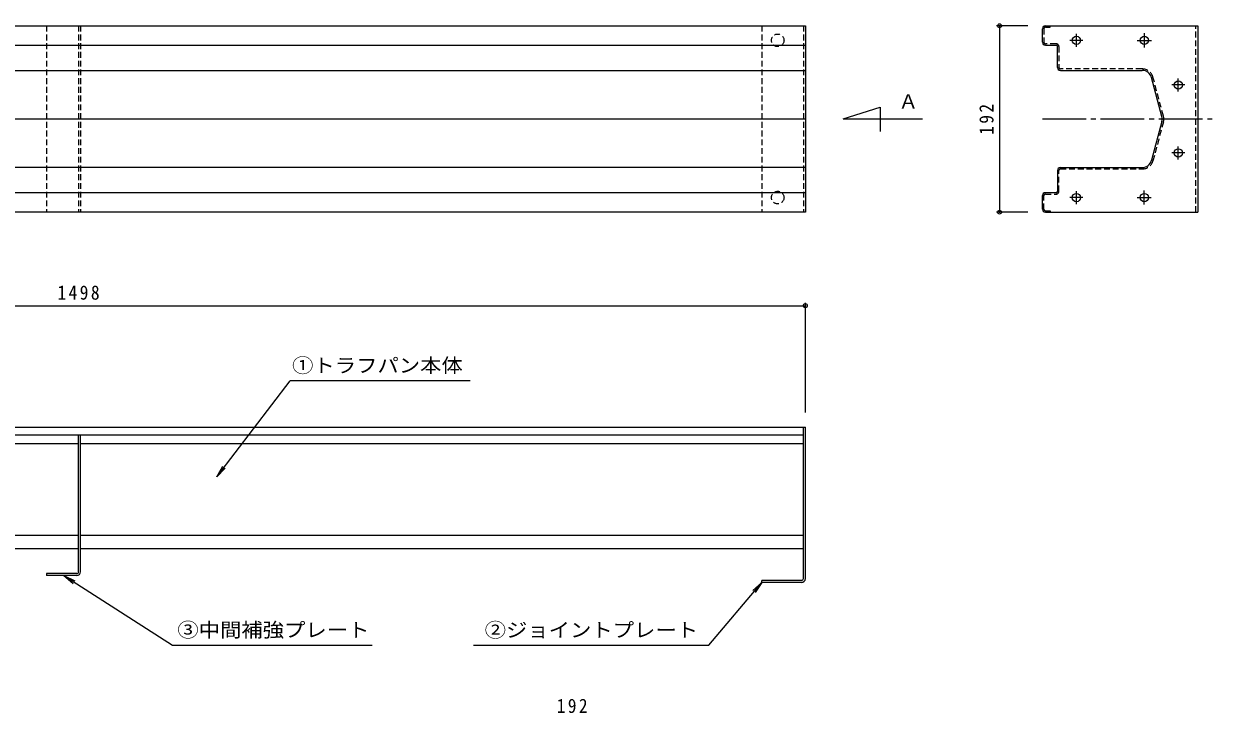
# Model space of a CAD drawing. Units: millimetres, scale not verified. Extents: x -1230 to 1121, y -959 to 956.
# Drawn here: x -354 to 874, y 246 to 956 of the extents above; entities that cross this region are included whole.
import ezdxf
from ezdxf.enums import TextEntityAlignment as Align

# ---------------------------------------------------------------- set-up
doc = ezdxf.new("R2010")
doc.units = ezdxf.units.MM
doc.header["$LTSCALE"] = 5
doc.header["$PDMODE"] = 32
doc.header["$PDSIZE"] = 4
doc.linetypes.add('CHAIN2', pattern=[12, 9, -1, 1, -1])
doc.linetypes.add('DASHED1', pattern=[1.8, 1.2, -0.6])
for name, color, linetype, lineweight in [('0-0_通り芯', 4, 'Continuous', 9), ('0-1_躯体', 7, 'DASHED1', 9), ('0-F_092', 7, 'Continuous', 9), ('1-F_Hojo', 7, 'Continuous', 9)]:
    doc.layers.add(name, color=color, linetype=linetype, lineweight=lineweight)
doc.styles.add('ＭＳ ゴシック', font='')
doc.styles.get('ＭＳ ゴシック').set_extended_font_data('MS Gothic')

msp = doc.modelspace()

# ---------------------------------------------------------------- linework, layer by layer
at = {"layer": '0-0_通り芯'}
for p, q in [((696.089, 937.061), (696.089, 951.061)), ((699.089, 954.061), (704.089, 954.061)), ((704.089, 954.061), (856.089, 954.061)), ((856.089, 954.061), (856.089, 762.061)), ((-1046.278, 934.061), (451.722, 934.061)), ((699.089, 934.061), (710.089, 934.061)), ((711.589, 911.061), (711.589, 932.561)), ((-1046.278, 908.061), (451.722, 908.061)), ((714.589, 908.061), (798.918, 908.061)), ((819.295, 860.649), (808.577, 900.649)), ((-1046.278, 858.061), (451.722, 858.061)), ((819.295, 855.473), (808.577, 815.473)), ((451.722, 808.061), (-1046.278, 808.061)), ((711.589, 805.061), (711.589, 783.561)), ((714.589, 808.061), (798.918, 808.061)), ((451.722, 782.061), (-1046.278, 782.061)), ((696.089, 765.061), (696.089, 779.061)), ((710.089, 782.061), (699.089, 782.061)), ((699.089, 762.061), (704.089, 762.061)), ((704.089, 762.061), (856.089, 762.061)), ((-1046.278, 540.608), (451.722, 540.608)), ((449.722, 384.608), (449.722, 540.608)), ((451.722, 384.608), (451.722, 540.608)), ((-1044.278, 532.608), (449.722, 532.608)), ((-297.278, 391.611), (-297.278, 532.608)), ((-295.278, 391.611), (-295.278, 532.608)), ((-1044.278, 523.608), (-297.278, 523.608)), ((-295.278, 523.608), (449.722, 523.608)), ((-1044.278, 429.408), (-297.278, 429.408)), ((-295.278, 429.408), (449.722, 429.408)), ((-1044.278, 415.608), (-297.278, 415.608)), ((-295.278, 415.608), (449.722, 415.608)), ((-330.278, 389.611), (-330.278, 387.611)), ((-299.278, 389.611), (-330.278, 389.611)), ((-299.278, 387.611), (-330.278, 387.611)), ((406.722, 380.608), (406.722, 382.608)), ((447.722, 382.608), (406.722, 382.608)), ((447.722, 380.608), (406.722, 380.608))]:
    msp.add_line(p, q, dxfattribs=at)
at = {"layer": '0-0_通り芯', "linetype": 'DASHED1'}
for p, q in [((697.589, 951.061), (697.589, 937.061)), ((699.089, 952.561), (704.089, 952.561)), ((704.089, 952.561), (704.089, 954.061)), ((854.089, 762.061), (854.089, 954.061)), ((710.089, 935.561), (699.089, 935.561)), ((713.089, 932.561), (713.089, 911.061)), ((798.418, 909.561), (714.589, 909.561)), ((820.744, 861.038), (810.026, 901.038)), ((820.744, 855.085), (810.026, 815.085)), ((713.089, 783.561), (713.089, 805.061)), ((714.589, 806.561), (798.918, 806.561)), ((697.589, 765.061), (697.589, 779.061)), ((699.089, 780.561), (710.089, 780.561)), ((699.089, 763.561), (704.089, 763.561)), ((704.089, 763.561), (704.089, 762.061))]:
    msp.add_line(p, q, dxfattribs=at)
at = {"layer": '0-0_通り芯', "linetype": 'CHAIN2'}
for p, q in [((731.089, 932.338), (731.089, 945.784)), ((801.089, 946.281), (801.089, 931.842)), ((737.812, 939.061), (724.366, 939.061)), ((793.869, 939.061), (808.543, 939.061)), ((836.093, 886.384), (836.093, 899.83)), ((842.817, 893.107), (829.371, 893.107)), ((842.817, 823.107), (829.371, 823.107)), ((836.093, 816.384), (836.093, 829.83)), ((737.811, 777.061), (724.366, 777.061)), ((731.089, 770.338), (731.089, 783.784)), ((793.869, 777.061), (808.308, 777.061)), ((801.089, 769.842), (801.089, 784.281))]:
    msp.add_line(p, q, dxfattribs=at)
at = {"layer": '0-0_通り芯'}
msp.add_lwpolyline([(-1046.278, 762.061), (-1046.278, 954.061), (451.722, 954.061), (451.722, 762.061)], close=True, dxfattribs=at)
for centre in [(731.089, 939.061), (801.089, 939.061), (836.093, 893.107), (836.093, 823.107), (731.089, 777.061), (801.089, 777.061)]:
    msp.add_circle(centre, 4.25, dxfattribs=at)
for centre, radius, start, end in [((699.089, 951.061), 3, 90, 180), ((699.089, 937.061), 3, 180, 270), ((710.089, 932.561), 1.5, 0, 90), ((714.589, 911.061), 3, 180, 270), ((798.918, 898.061), 10, 15.00009, 90), ((809.636, 858.061), 10, 344.9996, 15.00037), ((809.636, 858.061), 11.5, 345.00064, 14.99959), ((798.918, 818.061), 10, 270, 344.99991), ((714.589, 805.061), 3, 90, 180), ((699.089, 779.061), 3, 90, 180), ((710.089, 783.561), 1.5, 270, 0), ((699.089, 765.061), 3, 180, 270), ((-299.278, 391.611), 4, 270, 0), ((-299.278, 391.611), 2, 270, 0), ((447.722, 384.608), 4, 270, 0), ((447.722, 384.608), 2, 270, 0)]:
    msp.add_arc(centre, radius, start, end, dxfattribs=at)
at = {"layer": '0-0_通り芯', "linetype": 'DASHED1'}
for centre, radius, start, end in [((699.089, 951.061), 1.5, 90, 180), ((699.089, 937.061), 1.5, 180, 270), ((710.089, 932.561), 3, 0, 90), ((714.589, 911.061), 1.5, 180, 270), ((798.918, 898.061), 11.5, 15.00021, 90), ((798.918, 818.061), 11.5, 270, 344.99979), ((714.589, 805.061), 1.5, 90, 180), ((699.089, 779.061), 1.5, 90, 180), ((710.089, 783.561), 3, 270, 0), ((699.089, 765.061), 1.5, 180, 270)]:
    msp.add_arc(centre, radius, start, end, dxfattribs=at)
at = {"layer": '0-1_躯体'}
for p, q in [((-330.278, 954.061), (-330.278, 762.061)), ((-297.278, 954.061), (-297.278, 762.061)), ((-295.278, 954.061), (-295.278, 762.061)), ((406.722, 954.061), (406.722, 762.061)), ((449.722, 954.061), (449.722, 762.061))]:
    msp.add_line(p, q, dxfattribs=at)
at = {"layer": '0-1_躯体', "linetype": 'CHAIN2'}
msp.add_line((696.089, 858.061), (874.121, 858.061), dxfattribs=at)
at = {"layer": '0-1_躯体'}
for centre in [(423.222, 939.061), (423.222, 777.061)]:
    msp.add_circle(centre, 6.5, dxfattribs=at)
at = {"layer": '0-F_092'}
for p, q in [((681.089, 954.061), (648.895, 954.061)), ((651.895, 954.061), (651.895, 762.061)), ((490.565, 858.061), (572.433, 858.061)), ((681.089, 762.061), (648.895, 762.061)), ((-1046.278, 665.667), (451.722, 665.667)), ((451.722, 555.608), (451.722, 668.667)), ((-154.963, 489.504), (-79.361, 588.116)), ((106.295, 588.116), (-79.361, 588.116)), ((-154.963, 489.504), (-148.718, 500.332)), ((-154.963, 489.504), (-146.128, 498.346)), ((-312.635, 387.611), (-200.63, 315.923)), ((-312.635, 387.611), (-301.318, 382.304)), ((-312.635, 387.611), (-303.077, 379.556)), ((352.36, 315.923), (406.722, 380.608)), ((406.722, 380.608), (397.5, 372.17)), ((406.722, 380.608), (399.998, 370.071)), ((-200.63, 315.923), (5.348, 315.923)), ((109.615, 315.923), (352.36, 315.923))]:
    msp.add_line(p, q, dxfattribs=at)
msp.add_lwpolyline([(490.565, 858.061), (528.698, 870.197), (528.698, 845.058)], dxfattribs=at)
for p in [(651.895, 954.061), (651.895, 762.061), (451.722, 665.667)]:
    msp.add_point(p, dxfattribs=at)

# ---------------------------------------------------------------- texts
at = {"layer": '0-F_092', "color": 2, "style": 'ＭＳ ゴシック'}
msp.add_text('Ａ', height=14.66, dxfattribs=at).set_placement((547.86, 864.435), align=Align.BOTTOM_LEFT)
at = {"layer": '0-F_092', "color": 2, "style": 'ＭＳ ゴシック', "width": 1.1}
for s, p in [('①トラフパン本体', (-77.31, 592.409)), ('③中間補強プレート', (-195.568, 319.931)), ('②ジョイントプレート', (121.202, 319.786))]:
    msp.add_text(s, height=14.66, dxfattribs=at).set_placement(p, align=Align.BOTTOM_LEFT)
at = {"layer": '0-F_092', "color": 2, "insert": (645.895, 841.811), "char_height": 14.66, "attachment_point": 7, "rotation": 90, "style": 'ＭＳ ゴシック'}
msp.add_mtext('\\T1.27;\\W0.9;192', dxfattribs=at)
at = {"layer": '0-F_092', "color": 2, "insert": (-319.153, 671.667), "char_height": 14.66, "attachment_point": 7, "style": 'ＭＳ ゴシック'}
msp.add_mtext('\\T1.28;\\W0.9;1498', dxfattribs=at)
at = {"layer": '1-F_Hojo', "color": 2, "insert": (195.472, 245.882), "char_height": 14.66, "attachment_point": 7, "style": 'ＭＳ ゴシック'}
msp.add_mtext('\\T1.27;\\W0.9;192', dxfattribs=at)

doc.saveas('drawing.dxf')
